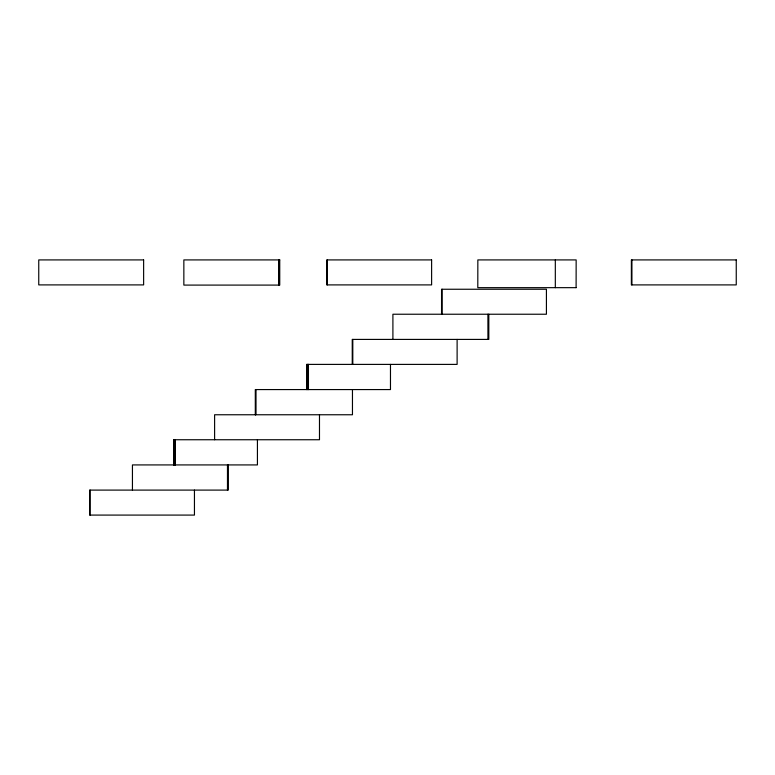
<?xml version="1.0" encoding="UTF-8"?>
<svg xmlns="http://www.w3.org/2000/svg" width="775" height="775" viewBox="0 0 775 775"><rect width="100%" height="100%" fill="white"/><g stroke="black" fill="none" stroke-linecap="round" stroke-linejoin="round"><path stroke-width="1.16" d="M576.154 287.661L477.797 287.661L477.846 259.916L576.154 259.916L576.106 287.661M631.925 259.916L631.925 284.9M555.317 259.916L555.317 287.661M488.812 314.233L488.812 339.411L352.247 339.411L352.247 364.395M487.911 314.233L487.94 339.411M457.114 339.411L457.114 364.395L306.638 364.395L306.638 389.573M442.099 289.249L442.099 314.233M441.547 314.233L441.547 289.249L546.423 289.249L546.423 314.233L392.906 314.233L392.906 339.411M390.474 364.395L390.474 389.573L255.304 389.573L255.304 414.761M352.799 339.411L352.799 364.395M352.46 389.573L352.46 414.761L214.607 414.761L214.607 439.745M327.292 259.916L327.292 284.9M319.484 414.761L319.484 439.745L173.581 439.745L173.581 464.923M308.431 364.395L308.431 389.573M308.198 364.395L308.198 389.573M307.229 364.395L307.22 389.573M307.113 364.395L307.113 389.573M278.845 259.916L278.874 285.093M278.69 259.916L278.69 285.093M257.426 439.745L257.426 464.923L132.438 464.923L132.438 490.1M255.769 389.573L255.769 414.761M255.663 389.573L255.663 414.761M228.334 464.923L228.334 490.1L89.58 490.1L89.58 515.084L194.447 515.084L194.447 490.1M227.472 464.923L227.472 490.1M175.382 439.745L175.382 464.923M175.14 439.745L175.14 464.923M174.666 439.745L174.666 464.923M174.172 439.745L174.297 464.923M174.055 439.745L174.055 464.923M90.133 490.1L90.133 515.084M143.627 259.916L38.75 259.916L38.75 284.9L143.627 284.9L143.627 259.916M279.746 259.916L183.849 259.916L183.849 285.093L279.746 285.093L279.746 259.916M431.617 259.916L326.74 259.916L326.74 284.9L431.617 284.9L431.617 259.916M736.25 259.916L631.373 259.916L631.373 284.9L736.25 284.9L736.25 259.916"/></g></svg>
